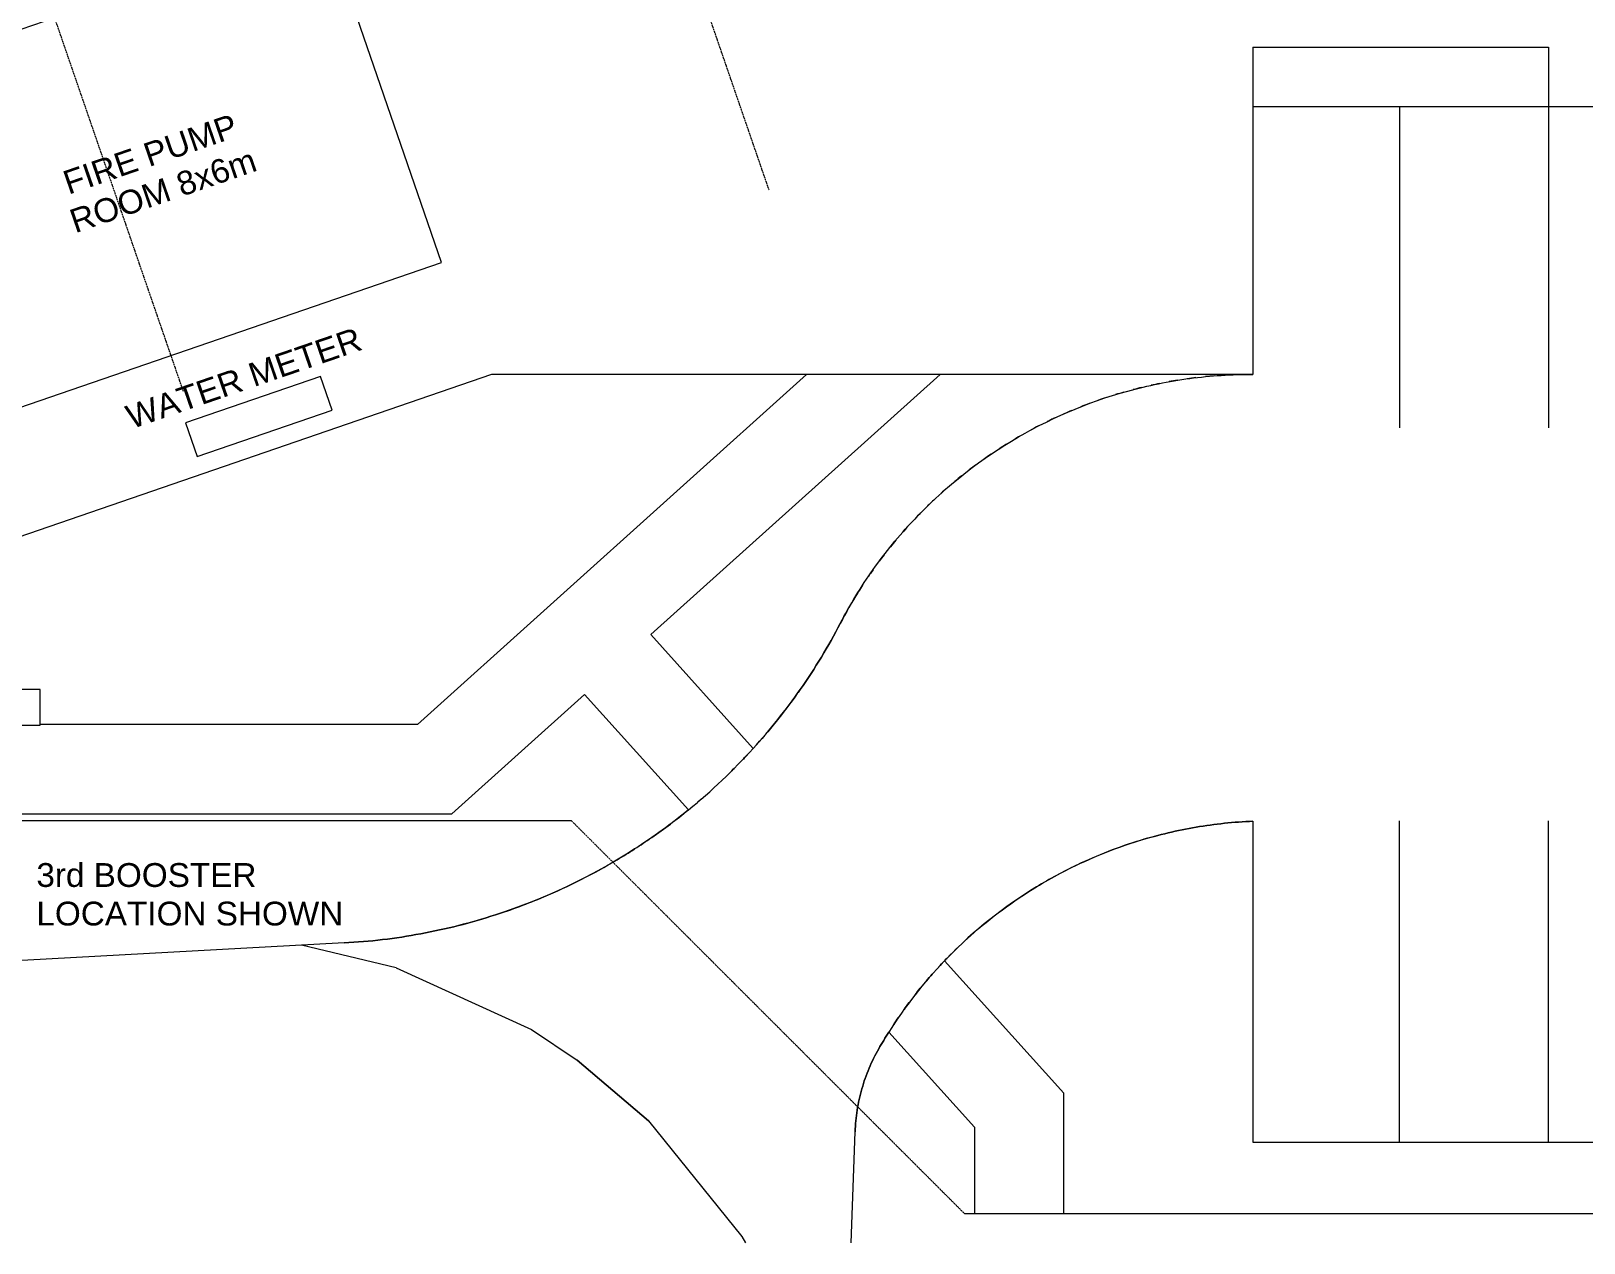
# Model space of a CAD drawing. Header units: millimetres. Extents: x -2478825 to -2336182, y 3945451 to 4053958.
# Drawn here: x -2417376 to -2391300, y 3945451 to 3965812 of the extents above; entities that cross this region are included whole.
import ezdxf

# ---------------------------------------------------------------- set-up
doc = ezdxf.new("R2010")
doc.units = ezdxf.units.MM
doc.linetypes.add('AEC_Double Dash', pattern=[39, 15, -4, 6, -4, 6, -4])
doc.linetypes.add('Grid Line', pattern=[21, 12, -3, 3, -3])
for name, color, linetype, lineweight in [('A-DETL', 90, 'Continuous', 18), ('A-FLOR', 192, 'Continuous', 5), ('A-GENM', 13, 'Continuous', 5), ('C-PROP-LINE', 91, 'AEC_Double Dash', 13), ('C-TOPO', 7, 'Continuous', 5), ('G-ANNO-TEXT', 231, 'Continuous', 5), ('S-GRID', 1, 'Continuous', 5)]:
    doc.layers.add(name, color=color, linetype=linetype, lineweight=lineweight)
doc.styles.add('Arial_1', font='arial.ttf', dxfattribs={"height": 400})

# ---------------------------------------------------------------- blocks, each defined once
blk = doc.blocks.new('Generic Models 6 - Generic Models 2-971374-ROOF - Part A')
at = {"layer": 'A-GENM'}
for p, q in [((-2412514, 3960011), (-2414784, 3959230)), ((-2412319, 3959444), (-2412514, 3960011)), ((-2414588, 3958663), (-2412319, 3959444)), ((-2414784, 3959230), (-2414588, 3958663)), ((-2417221, 3954751), (-2419621, 3954751)), ((-2417221, 3954151), (-2417221, 3954751)), ((-2419621, 3954151), (-2417221, 3954151))]:
    blk.add_line(p, q, dxfattribs=at)
blk = doc.blocks.new('Generic Models 2 - Generic Models 2-983313-ROOF - Part A')
at = {"layer": 'A-GENM'}
for p, q in [((-2394268, 3973894), (-2399923, 3971891)), ((-2391597, 3966353), (-2394268, 3973894)), ((-2399923, 3971891), (-2397253, 3964350)), ((-2397253, 3964350), (-2391597, 3966353))]:
    blk.add_line(p, q, dxfattribs=at)
blk = doc.blocks.new('Family - ___-240017-ROOF - Part A')
at = {"layer": 'C-PROP-LINE'}
for p, q in [((-2408301, 3952544), (-2420301, 3952544)), ((-2408301, 3952544), (-2401701, 3945944)), ((-2401701, 3945944), (-2343541, 3945944))]:
    blk.add_line(p, q, dxfattribs=at)

msp = doc.modelspace()

# ---------------------------------------------------------------- linework, layer by layer
at = {"layer": 'A-DETL', "lineweight": 5}
for p, q in [((-2394396, 3964544), (-2394396, 3959144)), ((-2391896, 3964544), (-2391896, 3959144)), ((-2394396, 3947144), (-2394396, 3952544)), ((-2391896, 3947144), (-2391896, 3952544))]:
    msp.add_line(p, q, dxfattribs=at)
at = {"layer": 'A-FLOR'}
for p, q in [((-2396858, 3965544), (-2391896, 3965544)), ((-2396858, 3965544), (-2396858, 3960044)), ((-2391896, 3965544), (-2391896, 3964544)), ((-2396858, 3964544), (-2391896, 3964544)), ((-2391896, 3964544), (-2381896, 3964544)), ((-2409642, 3960044), (-2428583, 3953522)), ((-2404353, 3960044), (-2410884, 3954163)), ((-2396858, 3960044), (-2409642, 3960044)), ((-2406968, 3955671), (-2402111, 3960044)), ((-2405248, 3953761), (-2406968, 3955671)), ((-2410308, 3952663), (-2408083, 3954667)), ((-2408083, 3954667), (-2406337, 3952728)), ((-2410884, 3954163), (-2417221, 3954163)), ((-2421930, 3952663), (-2410308, 3952663)), ((-2412118, 3950492), (-2412118, 3950492)), ((-2411244, 3950071), (-2412837, 3950453)), ((-2411244, 3950071), (-2408974, 3949036)), ((-2400034, 3947969), (-2402036, 3950193)), ((-2408974, 3949036), (-2408207, 3948525)), ((-2402973, 3948993), (-2401534, 3947394)), ((-2407005, 3947505), (-2408207, 3948525)), ((-2408207, 3948525), (-2407005, 3947505)), ((-2400034, 3945944), (-2400034, 3947969)), ((-2407005, 3947505), (-2405442, 3945561)), ((-2401534, 3947394), (-2401534, 3945944)), ((-2401534, 3945944), (-2400034, 3945944)), ((-2405442, 3945561), (-2405380, 3945451))]:
    msp.add_line(p, q, dxfattribs=at)
for centre, radius, start, end in [((-2412657, 3960477), 10000, 309.2031, 317.8085), ((-2396533, 3944929), 7615, 136.2696, 147.7501)]:
    msp.add_arc(centre, radius, start, end, dxfattribs=at)
for points, knots in [([(-2403788, 3955859), (-2403624, 3956174), (-2403253, 3956780), (-2402353, 3957882), (-2400961, 3959008), (-2399316, 3959716), (-2397923, 3960000), (-2397213, 3960045), (-2396858, 3960044)], [-1, -1, -1, -1, -0.875, -0.75, -0.5, -0.25, -0.125, 0, 0, 0, 0]), ([(-2405248, 3953761), (-2404965, 3954074), (-2404431, 3954744), (-2403987, 3955476), (-2403788, 3955859)], [-0.2472303, -0.2472303, -0.2472303, -0.2472303, -0.125, 0, 0, 0, 0]), ([(-2396858, 3952537), (-2397178, 3952523), (-2397815, 3952456), (-2398813, 3952220), (-2399471, 3951965), (-2399817, 3951799)], [-1, -1, -1, -1, -0.875, -0.75, -0.6, -0.6, -0.6, -0.6]), ([(-2399817, 3951799), (-2400048, 3951689), (-2400836, 3951263), (-2401560, 3950686), (-2402020, 3950209), (-2402036, 3950193)], [-0.6, -0.6, -0.6, -0.6, -0.5, -0.25, -0.2411251, -0.2411251, -0.2411251, -0.2411251]), ([(-2412118, 3950492), (-2411687, 3950515), (-2410827, 3950618), (-2409708, 3950901), (-2409033, 3951153), (-2408767, 3951265)], [-1, -1, -1, -1, -0.875, -0.75, -0.6666667, -0.6666667, -0.6666667, -0.6666667]), ([(-2403227, 3948553), (-2403254, 3948498), (-2403330, 3948332), (-2403431, 3948044), (-2403511, 3947685), (-2403534, 3947442), (-2403538, 3947320)], [-0.875, -0.875, -0.875, -0.875, -0.75, -0.5, -0.25, 0, 0, 0, 0])]:
    msp.add_open_spline(points, degree=3, knots=knots, dxfattribs=at)
for points in [[(-2405415, 3953582), (-2405386, 3953612), (-2405358, 3953642), (-2405330, 3953672)], [(-2405642, 3953351), (-2405618, 3953374), (-2405595, 3953398), (-2405571, 3953421)], [(-2406178, 3952861), (-2406160, 3952875), (-2406143, 3952890), (-2406126, 3952905)], [(-2406954, 3952263), (-2406742, 3952410), (-2406536, 3952565), (-2406337, 3952728)], [(-2407535, 3951889), (-2407436, 3951948), (-2407338, 3952008), (-2407241, 3952071)], [(-2407241, 3952071), (-2407144, 3952133), (-2407049, 3952197), (-2406954, 3952263)], [(-2408767, 3951265), (-2408343, 3951444), (-2407931, 3951653), (-2407535, 3951889)], [(-2402039, 3950190), (-2402071, 3950156), (-2402104, 3950121), (-2402136, 3950086)], [(-2402443, 3949731), (-2402473, 3949694), (-2402503, 3949657), (-2402532, 3949619)], [(-2402246, 3949965), (-2402277, 3949929), (-2402309, 3949892), (-2402340, 3949856)], [(-2402632, 3949489), (-2402660, 3949451), (-2402688, 3949413), (-2402716, 3949374)], [(-2402810, 3949241), (-2402837, 3949201), (-2402863, 3949162), (-2402890, 3949122)], [(-2402973, 3948993), (-2403031, 3948901), (-2403087, 3948808), (-2403141, 3948714)], [(-2403141, 3948714), (-2403171, 3948661), (-2403200, 3948607), (-2403227, 3948553)]]:
    msp.add_open_spline(points, degree=3, dxfattribs=at)
at = {"layer": 'C-TOPO'}
for p, q in [((-2409642, 3960044), (-2409642, 3960044)), ((-2396858, 3952537), (-2396858, 3947144)), ((-2412118, 3950492), (-2418013, 3950173)), ((-2403605, 3945451), (-2403538, 3947320)), ((-2396858, 3947144), (-2379358, 3947144))]:
    msp.add_line(p, q, dxfattribs=at)
for points in [[(-2398424, 3959891), (-2398472, 3959882), (-2398520, 3959871), (-2398568, 3959861)], [(-2398121, 3959946), (-2398169, 3959938), (-2398217, 3959930), (-2398265, 3959922)], [(-2397815, 3959989), (-2397863, 3959983), (-2397912, 3959977), (-2397960, 3959970)], [(-2397508, 3960019), (-2397556, 3960016), (-2397605, 3960011), (-2397653, 3960006)], [(-2397200, 3960038), (-2397248, 3960036), (-2397296, 3960033), (-2397345, 3960031)], [(-2396923, 3960044), (-2396960, 3960044), (-2396998, 3960043), (-2397035, 3960043)], [(-2399319, 3959655), (-2399366, 3959640), (-2399413, 3959624), (-2399460, 3959607)], [(-2399024, 3959746), (-2399071, 3959732), (-2399119, 3959718), (-2399166, 3959704)], [(-2398726, 3959824), (-2398773, 3959813), (-2398821, 3959801), (-2398868, 3959788)], [(-2399897, 3959439), (-2399943, 3959420), (-2399988, 3959400), (-2400033, 3959380)], [(-2399610, 3959553), (-2399656, 3959535), (-2399703, 3959518), (-2399749, 3959500)], [(-2400457, 3959178), (-2400501, 3959155), (-2400544, 3959132), (-2400587, 3959109)], [(-2400251, 3959280), (-2400271, 3959270), (-2400292, 3959260), (-2400313, 3959250)], [(-2400180, 3959314), (-2400203, 3959303), (-2400227, 3959292), (-2400251, 3959280)], [(-2400994, 3958873), (-2401036, 3958847), (-2401077, 3958821), (-2401118, 3958794)], [(-2400729, 3959031), (-2400771, 3959007), (-2400814, 3958982), (-2400856, 3958957)], [(-2401253, 3958705), (-2401293, 3958677), (-2401334, 3958649), (-2401374, 3958621)], [(-2401750, 3958338), (-2401788, 3958308), (-2401826, 3958277), (-2401864, 3958246)], [(-2401505, 3958527), (-2401544, 3958498), (-2401584, 3958468), (-2401623, 3958438)], [(-2401988, 3958140), (-2402024, 3958108), (-2402061, 3958076), (-2402097, 3958044)], [(-2402297, 3957857), (-2402305, 3957849), (-2402314, 3957841), (-2402322, 3957833)], [(-2402217, 3957933), (-2402244, 3957908), (-2402271, 3957882), (-2402297, 3957857)], [(-2402439, 3957716), (-2402472, 3957682), (-2402506, 3957648), (-2402538, 3957613)], [(-2402652, 3957490), (-2402684, 3957455), (-2402715, 3957420), (-2402746, 3957384)], [(-2403051, 3957013), (-2403079, 3956977), (-2403106, 3956941), (-2403133, 3956904)], [(-2402856, 3957256), (-2402886, 3957220), (-2402915, 3957184), (-2402944, 3957148)], [(-2403415, 3956499), (-2403437, 3956464), (-2403459, 3956430), (-2403481, 3956395)], [(-2403486, 3956387), (-2403593, 3956215), (-2403694, 3956039), (-2403788, 3955859)], [(-2404509, 3954681), (-2404737, 3954360), (-2404984, 3954053), (-2405248, 3953761)], [(-2405330, 3953672), (-2405358, 3953642), (-2405386, 3953612), (-2405415, 3953582)], [(-2405571, 3953421), (-2405595, 3953398), (-2405618, 3953374), (-2405642, 3953351)], [(-2406126, 3952905), (-2406143, 3952890), (-2406160, 3952875), (-2406178, 3952861)], [(-2402136, 3950086), (-2402104, 3950121), (-2402071, 3950156), (-2402039, 3950190)], [(-2402532, 3949619), (-2402503, 3949657), (-2402473, 3949694), (-2402443, 3949731)], [(-2402340, 3949856), (-2402309, 3949892), (-2402277, 3949929), (-2402246, 3949965)], [(-2402716, 3949374), (-2402688, 3949413), (-2402660, 3949451), (-2402632, 3949489)], [(-2402890, 3949122), (-2402863, 3949162), (-2402837, 3949201), (-2402810, 3949241)], [(-2403141, 3948714), (-2403087, 3948808), (-2403031, 3948901), (-2402973, 3948993)], [(-2403538, 3947320), (-2403534, 3947442), (-2403511, 3947685), (-2403431, 3948044), (-2403310, 3948389), (-2403201, 3948608), (-2403141, 3948714)]]:
    msp.add_open_spline(points, degree=3, dxfattribs=at)
for points, knots in [([(-2403237, 3956761), (-2403237, 3956761), (-2403263, 3956725), (-2403288, 3956689), (-2403312, 3956653)], [-0.12519022, -0.12519022, -0.12519022, -0.12519022, -0.125, -0.10956048, -0.10956048, -0.10956048, -0.10956048]), ([(-2403788, 3955859), (-2403987, 3955476), (-2404226, 3955081), (-2404492, 3954704), (-2404509, 3954681)], [-1, -1, -1, -1, -0.875, -0.8666667, -0.8666667, -0.8666667, -0.8666667]), ([(-2406337, 3952728), (-2406626, 3952492), (-2407628, 3951764), (-2409149, 3951043), (-2410827, 3950618), (-2411687, 3950515), (-2412118, 3950492)], [-0.6078956, -0.6078956, -0.6078956, -0.6078956, -0.5, -0.25, -0.125, 0, 0, 0, 0]), ([(-2400091, 3951662), (-2399661, 3951889), (-2398913, 3952197), (-2397815, 3952456), (-2397178, 3952523), (-2396858, 3952537)], [-0.44, -0.44, -0.44, -0.44, -0.25, -0.125, 0, 0, 0, 0]), ([(-2401600, 3950613), (-2401256, 3950920), (-2400761, 3951287), (-2400227, 3951590), (-2400091, 3951662)], [-0.68, -0.68, -0.68, -0.68, -0.5, -0.44, -0.44, -0.44, -0.44]), ([(-2402036, 3950193), (-2402020, 3950209), (-2401880, 3950355), (-2401734, 3950494), (-2401600, 3950613)], [-0.75887489, -0.75887489, -0.75887489, -0.75887489, -0.75, -0.68, -0.68, -0.68, -0.68])]:
    msp.add_open_spline(points, degree=3, knots=knots, dxfattribs=at)
at = {"layer": 'S-GRID', "linetype": 'Grid Line'}
for p, q in [((-2404982, 3963140), (-2426554, 4025789)), ((-2414816, 3959754), (-2436388, 4022403))]:
    msp.add_line(p, q, dxfattribs=at)

# ---------------------------------------------------------------- block references
at = {"layer": 'A-GENM', "rotation": 89.50040712022384}
msp.add_blockref('Generic Models 2 - Generic Models 2-983313-ROOF - Part A', (1574616, 6324520), dxfattribs=at)
at = {"layer": 'A-GENM'}
msp.add_blockref('Generic Models 6 - Generic Models 2-971374-ROOF - Part A', (0, 0), dxfattribs=at)
at = {"layer": 'C-PROP-LINE'}
msp.add_blockref('Family - ___-240017-ROOF - Part A', (0, 0), dxfattribs=at)

# ---------------------------------------------------------------- texts
at = {"layer": 'G-ANNO-TEXT', "color": 253, "char_height": 400, "attachment_point": 1, "style": 'Arial_1'}
for s, insert, width, rotation in [('FIRE PUMP ', (-2416877, 3963439), 3944.3, 19.0004), ('ROOM 8x6m', (-2416766, 3962791), 4008.44, 19.0004), ('WATER METER', (-2415820, 3959500), 5114.77, 19)]:
    msp.add_mtext(s, dxfattribs=dict(at, insert=insert, width=width, rotation=rotation))
for s, insert, width in [('3rd BOOSTER ', (-2417286, 3951833), 4745.99), ('LOCATION SHOWN', (-2417286, 3951185), 6365.4)]:
    msp.add_mtext(s, dxfattribs=dict(at, insert=insert, width=width))

doc.saveas('drawing.dxf')
